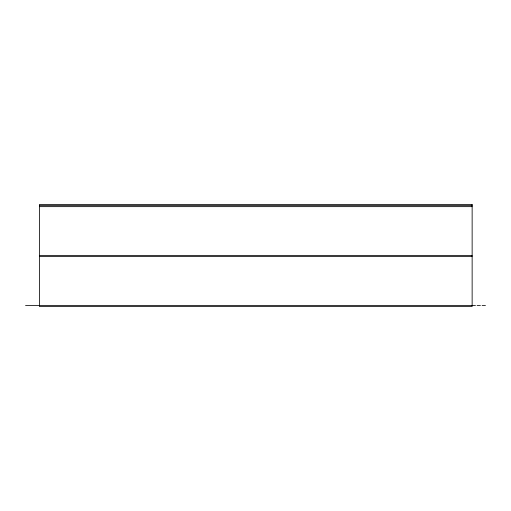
<?xml version="1.0" encoding="UTF-8"?>
<svg xmlns="http://www.w3.org/2000/svg" width="511" height="511" viewBox="0 0 511 511"><rect width="100%" height="100%" fill="white"/><g stroke="black" fill="none" stroke-linecap="round" stroke-linejoin="round"><path stroke-width="0.77" d="M39.398 205.646L472.138 205.646M39.398 206.648L472.138 206.648M39.398 255.577L472.138 255.577M39.398 256.573L472.138 256.573M25.55 305.501L475.466 305.501M477.089 305.501L480.417 305.501M482.122 305.501L485.45 305.501M472.138 204.502L39.398 204.502L39.398 306.498L472.138 306.498L472.138 204.502"/></g></svg>
